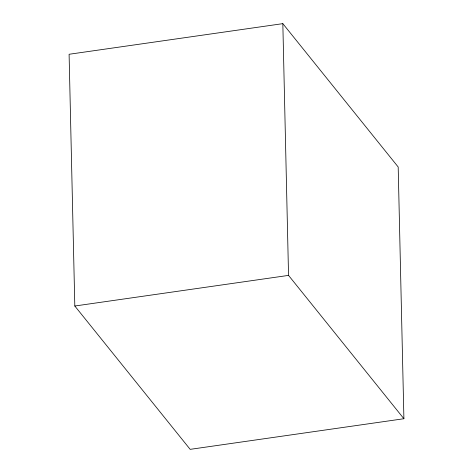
<?xml version="1.0" encoding="UTF-8"?>
<svg xmlns="http://www.w3.org/2000/svg" width="473" height="473" viewBox="0 0 473 473"><rect width="100%" height="100%" fill="white"/><g stroke="black" fill="none" stroke-linecap="round" stroke-linejoin="round"><path stroke-width="0.71" d="M282.83 23.65L69.093 54.271L74.811 306.013L190.17 449.35L403.907 418.729L398.189 166.987L282.83 23.65L288.542 275.392L403.907 418.729M74.811 306.013L288.542 275.392"/></g></svg>
